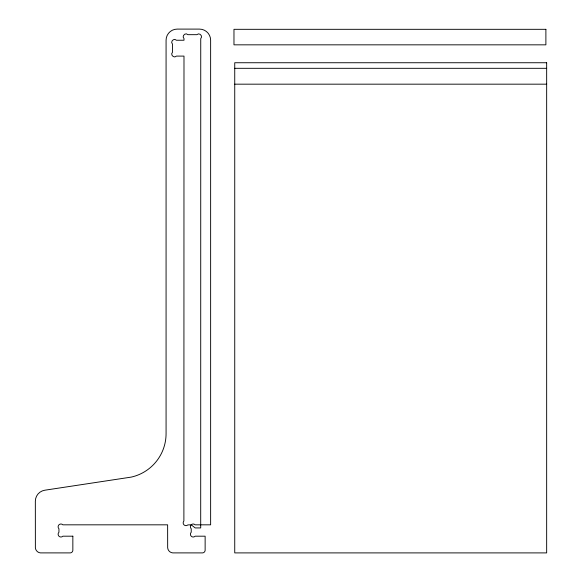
<?xml version="1.0" encoding="UTF-8"?>
<svg xmlns="http://www.w3.org/2000/svg" width="582" height="582" viewBox="0 0 582 582"><rect width="100%" height="100%" fill="white"/><g stroke="black" fill="none" stroke-linecap="round" stroke-linejoin="round"><path stroke-width="0.87" d="M234.735 68.312L546.658 68.312M234.735 84.172L546.658 84.172M72.852 536.189L72.845 550.368A2.786 2.786 0 0 1 70.313 552.9L40.442 552.893A5.573 5.573 0 0 1 35.378 547.829L35.342 501.226A11.138 11.138 0 0 1 44.814 490.211L131.212 477.109A44.559 44.559 0 0 0 166.074 433.612L166.074 40.238A11.138 11.138 0 0 1 177.212 29.1L199.495 29.1A11.138 11.138 0 0 1 210.633 40.238L210.633 524.826L195.166 524.826A2.786 2.786 0 0 0 191.223 524.826L187.833 524.913A2.786 2.786 0 0 1 184.094 524.928L183.905 524.738A2.786 2.786 0 0 1 183.89 520.999L183.992 56.098L176.448 56.098C174.033 58.738 169.879 54.592 172.519 52.169L172.519 44.167C169.879 41.751 174.033 37.597 176.448 40.238L183.992 40.238L183.992 38.601C181.351 36.179 185.505 32.032 187.921 34.673L196.869 34.673C199.306 32.112 203.351 36.266 200.739 38.645L200.703 527.932L195.196 527.932L191.223 524.826A2.786 2.786 0 0 0 191.223 528.769L191.223 532.254A2.786 2.786 0 0 0 191.223 536.189A2.786 2.786 0 0 0 195.166 536.189L205.14 536.189L205.133 550.368A2.786 2.786 0 0 1 202.601 552.9L172.73 552.893A5.573 5.573 0 0 1 167.667 547.829L167.631 524.826L62.878 524.826A2.786 2.786 0 0 0 58.942 524.826A2.786 2.786 0 0 0 58.942 528.769L58.942 532.254A2.786 2.786 0 0 0 58.942 536.189A2.786 2.786 0 0 0 62.878 536.189L72.852 536.189M545.887 29.318L233.971 29.318L233.971 44.836L545.887 44.836L545.887 29.318M546.658 62.74L234.735 62.74L234.735 552.9L546.658 552.9L546.658 62.74"/></g></svg>
